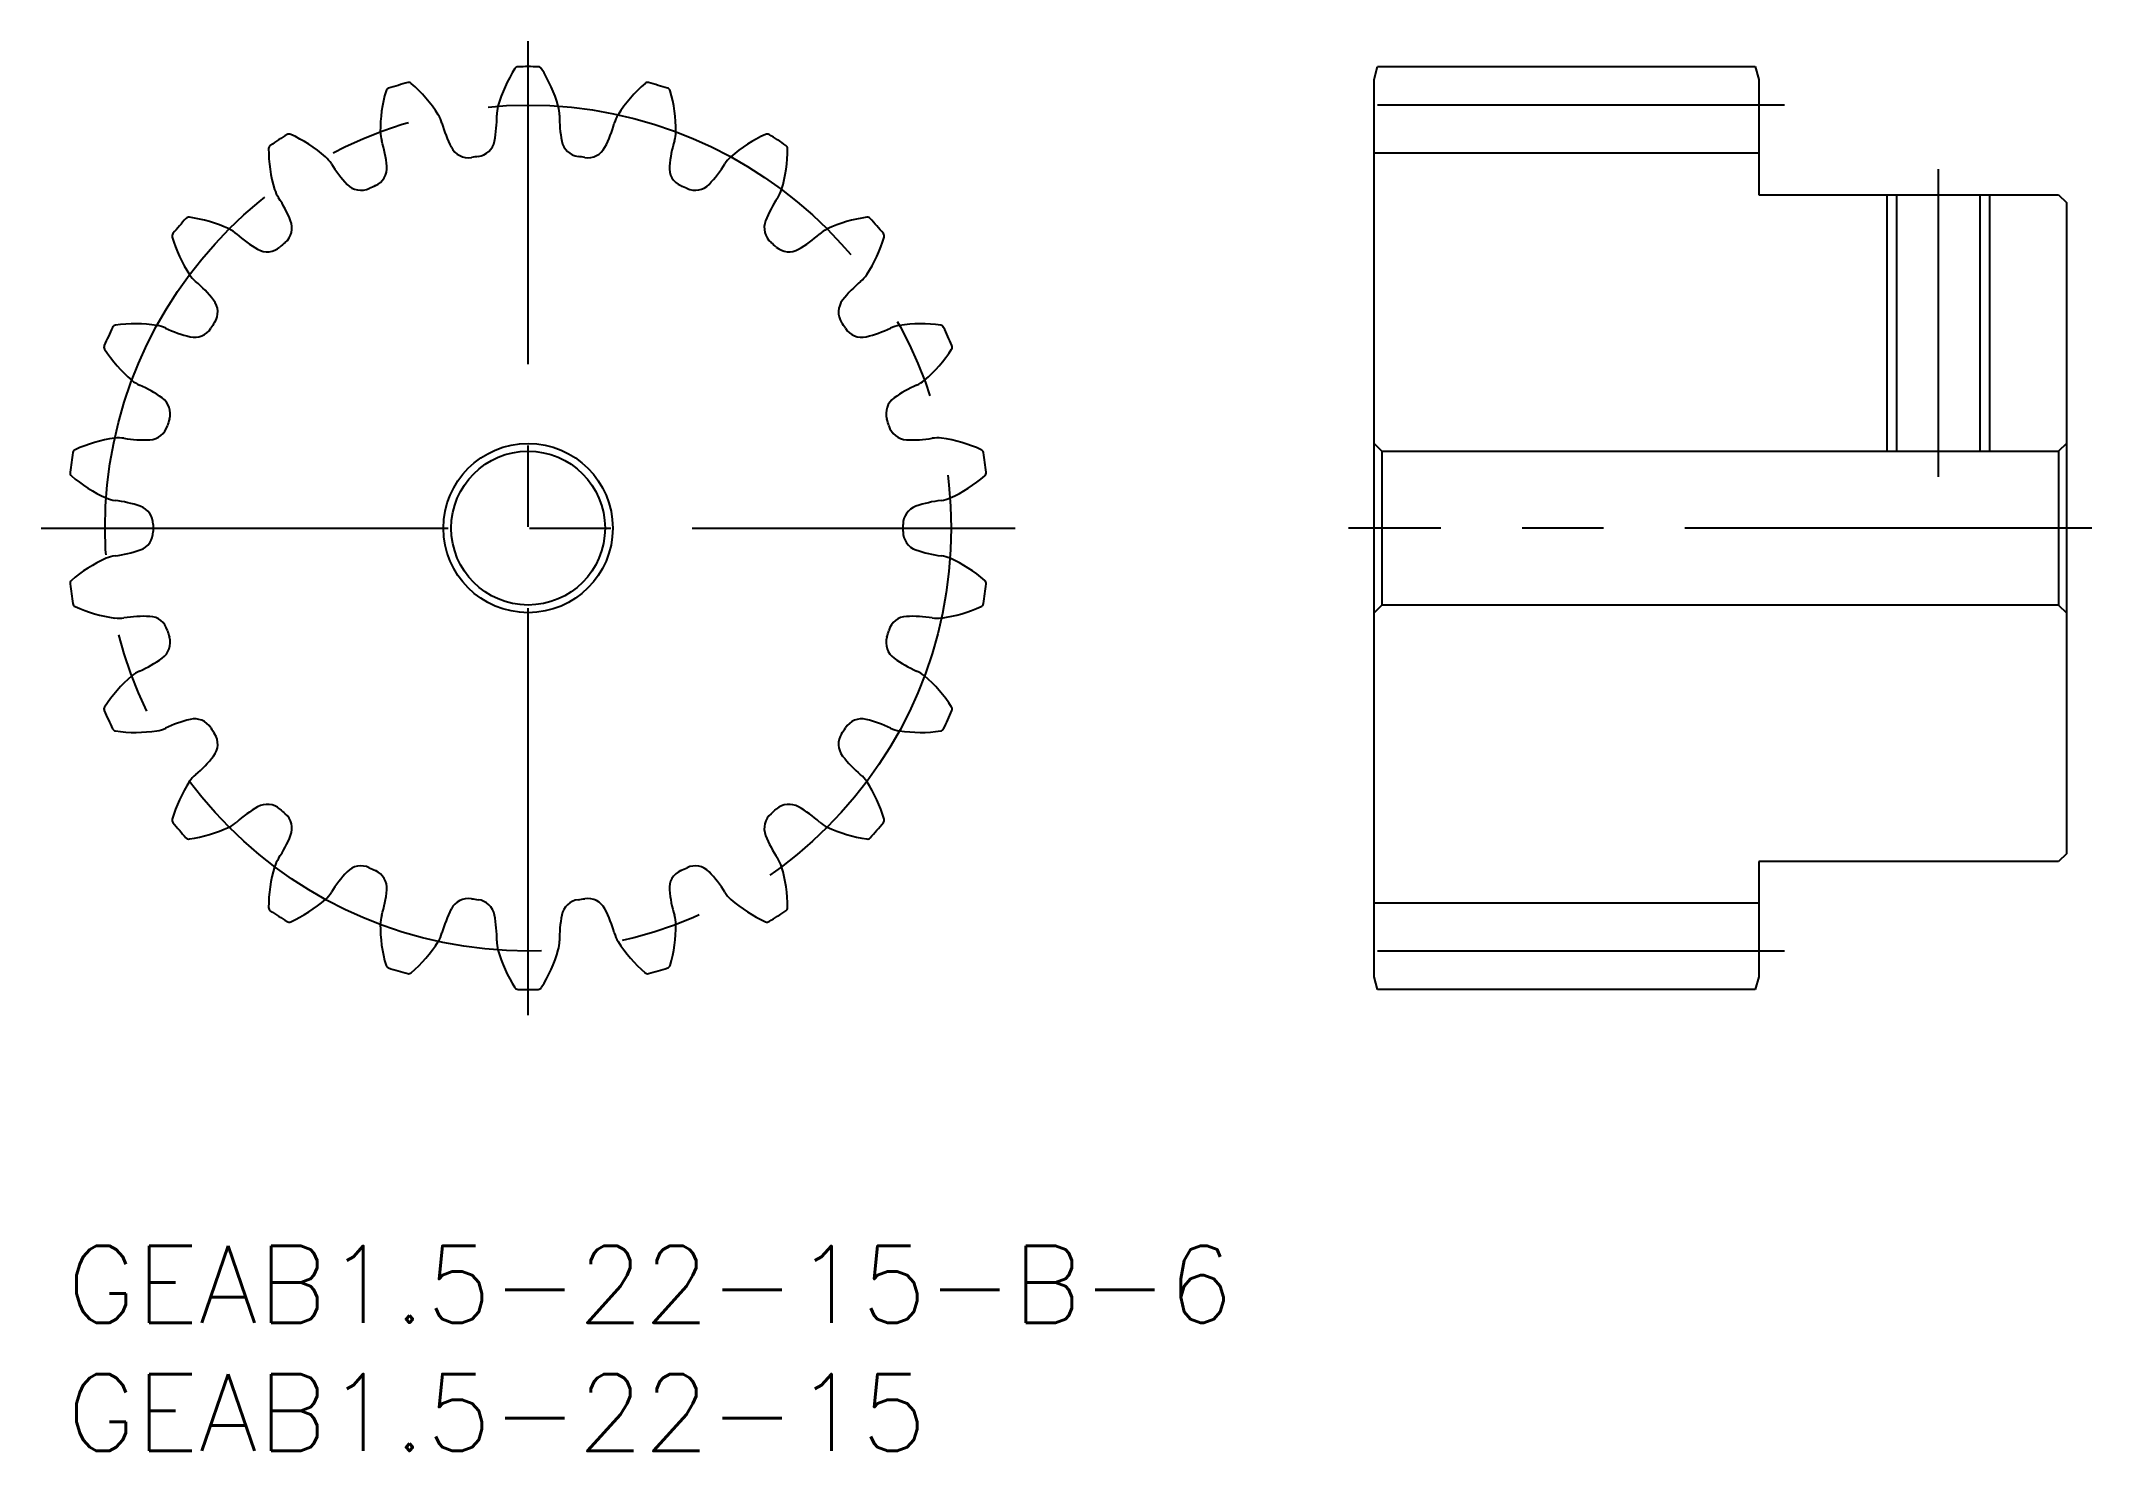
# Model space of a CAD drawing. Extents: x -1 to 79, y -8 to 47.
import ezdxf

# ---------------------------------------------------------------- set-up
doc = ezdxf.new("R2010")
doc.units = 0
doc.header["$LTSCALE"] = 0.5
doc.linetypes.add('CENTER', pattern=[50.8, 31.75, -6.35, 6.35, -6.35])
for name, color, linetype in [('MSM_CENTER', 1, 'CENTER'), ('MSM_CONTINUOUS', 7, 'CONTINUOUS'), ('MSM_NARROW', 5, 'CONTINUOUS'), ('MSM_PART_NUMBER', 7, 'CONTINUOUS')]:
    doc.layers.add(name, color=color, linetype=linetype)
doc.styles.get("Standard").update_dxf_attribs({"font": 'txt.shx', "height": 1, "bigfont": 'bigfont.shx'})

# ---------------------------------------------------------------- blocks, each defined once
blk = doc.blocks.new('*U3')
at = {"layer": 'MSM_PART_NUMBER'}
blk.add_text('GEAB1.5-22-15-B-6', height=3, dxfattribs=at).set_placement((0, -3))
blk = doc.blocks.new('*U4')
at = {"layer": 'MSM_PART_NUMBER'}
blk.add_text('GEAB1.5-22-15', height=3, dxfattribs=at).set_placement((0, -8))

msp = doc.modelspace()

# ---------------------------------------------------------------- linework, layer by layer
at = {"layer": 'MSM_CENTER'}
for p, q in [((18, 9), (18, 47)), ((67, 44.5), (50, 44.5)), ((73, 42), (73, 30)), ((-1, 28), (37, 28)), ((79, 28), (50, 28)), ((67, 11.5), (50, 11.5))]:
    msp.add_line(p, q, dxfattribs=at)
msp.add_circle((18, 28), 16.5, dxfattribs=at)
at = {"layer": 'MSM_CONTINUOUS'}
for p, q in [((51, 45.5), (51.134, 46)), ((51.134, 46), (65.866, 46)), ((65.866, 46), (66, 45.5)), ((51, 10.5), (51, 45.5)), ((66, 45.5), (66, 41)), ((66, 42.625), (51, 42.625)), ((66, 41), (77.7, 41)), ((71.379, 41), (71.379, 31)), ((74.621, 41), (74.621, 31)), ((77.7, 41), (78, 40.7)), ((78, 40.7), (78, 15.3)), ((51.3, 31), (51, 31.3)), ((78, 31.3), (77.7, 31)), ((51.3, 31), (51.3, 25)), ((51.3, 31), (77.7, 31)), ((77.7, 31), (77.7, 25)), ((51, 24.7), (51.3, 25)), ((77.7, 25), (51.3, 25)), ((77.7, 25), (78, 24.7)), ((78, 15.3), (77.7, 15)), ((66, 15), (66, 10.5)), ((77.7, 15), (66, 15)), ((66, 13.375), (51, 13.375)), ((51.134, 10), (51, 10.5)), ((66, 10.5), (65.866, 10)), ((65.866, 10), (51.134, 10))]:
    msp.add_line(p, q, dxfattribs=at)
for radius in [3.3, 3]:
    msp.add_circle((18, 28), radius, dxfattribs=at)
for centre, radius, start, end in [((22.112, 42.95), 5.5, 147.234, 164.09091), ((17.613, 45.846), 0.15, 91.24073, 147.234), ((18, 28), 18, 88.75927, 91.24073), ((18.387, 45.846), 0.15, 32.766, 88.75926), ((13.888, 42.95), 5.5, 15.90909, 32.766), ((17.734, 43.503), 5.5, 163.59763, 180.45454), ((12.601, 45.014), 0.15, 107.60437, 163.59763), ((18, 28), 18, 105.12291, 107.60437), ((13.343, 45.232), 0.15, 49.12964, 105.12291), ((9.842, 41.186), 5.5, 32.27273, 49.12964), ((26.158, 41.186), 5.5, 130.87036, 147.72727), ((22.657, 45.232), 0.15, 74.87697, 130.87036), ((18, 28), 18, 72.39563, 74.87709), ((23.399, 45.014), 0.15, 16.40237, 72.39563), ((18.266, 43.503), 5.5, 359.54545, 16.40237), ((13.458, 43.469), 1.224, 15.40301, 32.2728), ((11.888, 44.02), 4.889, 349.11012, 0.96068), ((18, 44.122), 1.224, 164.09084, 180.96062), ((18, 44.122), 1.224, 359.03938, 15.90916), ((24.112, 44.02), 4.889, 179.03932, 190.88988), ((22.542, 43.469), 1.224, 147.72721, 164.59699), ((18, 28), 18, 121.48654, 123.968), ((8.677, 43.222), 0.15, 65.49328, 121.48655), ((6.458, 38.354), 5.5, 48.63636, 65.49328), ((13.458, 43.469), 1.224, 180.45447, 197.32426), ((19.351, 45.093), 4.889, 195.40296, 207.25351), ((16.649, 45.093), 4.889, 332.74649, 344.59704), ((22.542, 43.469), 1.224, 342.67574, 359.54552), ((29.542, 38.354), 5.5, 114.50672, 131.36364), ((27.323, 43.222), 0.15, 58.51346, 114.50672), ((18, 28), 18, 56.032, 58.51346), ((8.027, 42.804), 0.15, 123.968, 179.96127), ((13.377, 42.8), 5.5, 179.96127, 196.81818), ((9.284, 41.563), 1.224, 31.76665, 48.63643), ((7.622, 41.649), 4.889, 5.47376, 17.32432), ((15.672, 43.198), 0.75, 207.25351, 278.71021), ((18, 28), 14.625, 97.65342, 98.71021), ((15.952, 43.238), 0.75, 277.65344, 349.11013), ((20.048, 43.238), 0.75, 190.88987, 262.34658), ((18, 28), 14.625, 81.28979, 82.34658), ((20.328, 43.198), 0.75, 261.28981, 332.74649), ((28.378, 41.649), 4.889, 162.67568, 174.52624), ((26.716, 41.563), 1.224, 131.36357, 148.23335), ((22.623, 42.8), 5.5, 343.18182, 0.03873), ((27.973, 42.804), 0.15, 0.03873, 56.032), ((14.481, 44.781), 4.889, 211.76659, 223.61715), ((11.742, 42.044), 0.75, 294.01707, 5.47377), ((24.258, 42.044), 0.75, 174.52623, 245.98294), ((21.519, 44.781), 4.889, 316.38285, 328.23341), ((9.284, 41.563), 1.224, 196.81811, 213.6879), ((4.197, 38.172), 4.889, 21.8374, 33.68795), ((11.484, 41.926), 0.75, 223.61714, 295.07385), ((18, 28), 14.625, 114.01706, 115.07385), ((18, 28), 14.625, 64.92615, 65.98294), ((24.516, 41.926), 0.75, 244.92617, 316.38286), ((31.803, 38.172), 4.889, 146.31205, 158.1626), ((26.716, 41.563), 1.224, 326.3121, 343.18188), ((18, 28), 18, 137.85018, 140.33164), ((4.766, 39.979), 0.15, 81.85691, 137.85018), ((4.008, 34.683), 5.5, 65, 81.85691), ((31.992, 34.683), 5.5, 98.14309, 115), ((31.234, 39.979), 0.15, 42.14982, 98.14309), ((18, 28), 18, 39.66836, 42.14982), ((4.26, 39.394), 0.15, 140.33164, 196.32491), ((9.394, 40.898), 5.5, 196.32491, 213.18182), ((5.815, 38.558), 1.224, 48.13029, 65.00007), ((9.895, 43.11), 4.889, 228.13023, 239.98079), ((8.039, 39.712), 0.75, 310.38071, 21.8374), ((27.961, 39.712), 0.75, 158.1626, 229.6193), ((26.105, 43.11), 4.889, 300.01921, 311.86977), ((30.185, 38.558), 1.224, 114.99993, 131.86971), ((26.606, 40.898), 5.5, 326.81818, 343.67509), ((31.74, 39.394), 0.15, 343.67509, 39.66836), ((7.825, 39.526), 0.75, 239.98078, 311.43748), ((18, 28), 14.625, 130.3807, 131.43748), ((18, 28), 14.625, 48.56251, 49.6193), ((28.175, 39.526), 0.75, 228.56253, 300.01922), ((5.815, 38.558), 1.224, 213.18175, 230.05153), ((1.89, 33.872), 4.889, 38.20103, 50.05159), ((34.11, 33.872), 4.889, 129.94841, 141.79897), ((30.185, 38.558), 1.224, 309.94847, 326.81825), ((5.143, 36.431), 0.75, 326.74435, 38.20104), ((30.857, 36.431), 0.75, 141.79896, 213.25567), ((18, 28), 14.625, 146.74433, 147.80112), ((18, 28), 14.625, 32.19888, 33.25567), ((18, 28), 18, 154.21381, 156.69528), ((1.927, 35.765), 0.15, 98.22055, 154.21381), ((2.692, 30.47), 5.5, 81.36364, 98.22055), ((3.335, 34.698), 1.224, 64.49392, 81.3637), ((5.967, 40.215), 4.889, 244.49387, 256.34442), ((4.99, 36.193), 0.75, 256.34442, 327.80112), ((31.01, 36.193), 0.75, 212.1989, 283.65558), ((30.033, 40.215), 4.889, 283.65558, 295.50613), ((32.665, 34.698), 1.224, 98.6363, 115.50608), ((33.308, 30.47), 5.5, 81.77945, 98.63636), ((34.073, 35.765), 0.15, 25.78619, 81.77945), ((18, 28), 18, 23.30472, 25.78619), ((1.606, 35.062), 0.15, 156.69528, 212.68854), ((6.109, 37.951), 5.5, 212.68854, 229.54545), ((29.891, 37.951), 5.5, 310.45455, 327.31146), ((34.394, 35.062), 0.15, 327.31146, 23.30472), ((3.335, 34.698), 1.224, 229.54538, 246.41517), ((32.665, 34.698), 1.224, 293.58483, 310.45461), ((0.889, 29.095), 4.889, 54.56467, 66.41523), ((3.288, 32.467), 0.75, 343.10798, 54.56467), ((32.712, 32.467), 0.75, 125.43533, 196.89203), ((35.111, 29.095), 4.889, 113.58477, 125.43533), ((18, 28), 14.625, 163.10797, 164.16476), ((18, 28), 14.625, 15.83524, 16.89203), ((2.617, 26.057), 5.5, 97.72727, 114.58418), ((2.042, 30.294), 1.224, 80.85756, 97.72734), ((3.013, 36.33), 4.889, 260.8575, 272.70806), ((3.208, 32.195), 0.75, 272.70805, 344.16476), ((32.792, 32.195), 0.75, 195.83526, 267.29195), ((32.987, 36.33), 4.889, 267.29194, 279.1425), ((33.958, 30.294), 1.224, 82.27266, 99.14244), ((33.383, 26.057), 5.5, 65.41582, 82.27273), ((18, 28), 18, 170.57745, 173.05891), ((0.391, 30.922), 0.15, 114.58418, 170.57744), ((35.609, 30.922), 0.15, 9.42242, 65.41582), ((18, 28), 18, 6.94109, 9.42255), ((0.281, 30.157), 0.15, 173.05891, 229.05218), ((3.787, 34.198), 5.5, 229.05218, 245.90909), ((32.213, 34.198), 5.5, 294.09091, 310.94782), ((35.719, 30.157), 0.15, 310.94782, 6.94109), ((2.042, 30.294), 1.224, 245.90903, 262.7788), ((1.273, 24.23), 4.889, 70.9283, 82.77886), ((2.626, 28.142), 0.75, 359.47162, 70.92831), ((33.374, 28.142), 0.75, 109.07169, 180.52839), ((34.727, 24.23), 4.889, 97.22114, 109.0717), ((33.958, 30.294), 1.224, 277.2212, 294.09097), ((18, 28), 14.625, 179.47161, 180.52839), ((18, 28), 14.625, 359.47161, 0.52839), ((2.626, 27.858), 0.75, 289.07169, 0.52839), ((33.374, 27.858), 0.75, 179.47162, 250.92831), ((3.787, 21.802), 5.5, 114.09091, 130.94782), ((2.042, 25.706), 1.224, 97.2212, 114.09097), ((1.273, 31.77), 4.889, 277.22114, 289.0717), ((34.727, 31.77), 4.889, 250.9283, 262.77886), ((33.958, 25.706), 1.224, 65.90903, 82.7788), ((32.213, 21.802), 5.5, 49.05218, 65.90909), ((0.281, 25.843), 0.15, 130.94782, 186.94109), ((18, 28), 18, 186.94109, 189.42255), ((18, 28), 18, 350.57745, 353.05891), ((35.719, 25.843), 0.15, 353.05878, 49.05218), ((0.391, 25.078), 0.15, 189.42255, 245.41582), ((2.617, 29.943), 5.5, 245.41582, 262.27273), ((33.383, 29.943), 5.5, 277.72727, 294.58418), ((35.609, 25.078), 0.15, 294.58418, 350.57745), ((2.042, 25.706), 1.224, 262.27266, 279.14244), ((3.013, 19.67), 4.889, 87.29194, 99.1425), ((3.208, 23.805), 0.75, 15.83526, 87.29195), ((18, 28), 14.625, 195.83524, 196.89203), ((18, 28), 14.625, 343.10797, 344.16476), ((32.792, 23.805), 0.75, 92.70805, 164.16476), ((32.987, 19.67), 4.889, 80.8575, 92.70806), ((33.958, 25.706), 1.224, 260.85756, 277.72734), ((3.288, 23.533), 0.75, 305.43533, 16.89203), ((32.712, 23.533), 0.75, 163.10799, 234.56467), ((3.335, 21.302), 1.224, 113.58483, 130.45461), ((0.889, 26.905), 4.889, 293.58477, 305.43533), ((35.111, 26.905), 4.889, 234.56467, 246.41523), ((32.665, 21.302), 1.224, 49.54539, 66.41517), ((6.109, 18.049), 5.5, 130.45455, 147.31146), ((29.891, 18.049), 5.5, 32.68854, 49.54545), ((1.606, 20.938), 0.15, 147.31146, 203.30472), ((18, 28), 18, 203.30472, 205.78619), ((18, 28), 18, 334.21381, 336.69528), ((34.394, 20.938), 0.15, 336.69515, 32.68854), ((1.927, 20.235), 0.15, 205.78619, 261.77945), ((2.692, 25.53), 5.5, 261.77945, 278.63636), ((3.335, 21.302), 1.224, 278.6363, 295.50608), ((5.967, 15.785), 4.889, 103.65558, 115.50613), ((4.99, 19.807), 0.75, 32.19889, 103.65558), ((18, 28), 14.625, 212.19888, 213.25567), ((18, 28), 14.625, 326.74433, 327.80112), ((31.01, 19.807), 0.75, 76.34442, 147.80112), ((30.033, 15.785), 4.889, 64.49387, 76.34442), ((32.665, 21.302), 1.224, 244.49392, 261.3637), ((33.308, 25.53), 5.5, 261.36364, 278.22055), ((34.073, 20.235), 0.15, 278.22055, 334.21381), ((5.143, 19.569), 0.75, 321.79896, 33.25567), ((30.857, 19.569), 0.75, 146.74435, 218.20104), ((1.89, 22.128), 4.889, 309.94841, 321.79897), ((34.11, 22.128), 4.889, 218.20103, 230.05159), ((9.394, 15.102), 5.5, 146.81818, 163.67509), ((5.815, 17.442), 1.224, 129.94847, 146.81825), ((30.185, 17.442), 1.224, 33.18175, 50.05153), ((26.606, 15.102), 5.5, 16.32491, 33.18182), ((9.895, 12.89), 4.889, 120.01921, 131.86977), ((7.825, 16.474), 0.75, 48.56253, 120.01922), ((18, 28), 14.625, 228.56251, 229.6193), ((8.039, 16.288), 0.75, 338.1626, 49.6193), ((27.961, 16.288), 0.75, 130.38071, 201.8374), ((18, 28), 14.625, 310.3807, 311.43748), ((28.175, 16.474), 0.75, 59.98078, 131.43748), ((26.105, 12.89), 4.889, 48.13023, 59.98079), ((4.26, 16.606), 0.15, 163.67509, 219.66836), ((18, 28), 18, 219.66836, 222.14982), ((4.008, 21.317), 5.5, 278.14309, 295), ((5.815, 17.442), 1.224, 294.99993, 311.86971), ((4.197, 17.828), 4.889, 326.31205, 338.1626), ((31.803, 17.828), 4.889, 201.8374, 213.68795), ((30.185, 17.442), 1.224, 228.13029, 245.00007), ((31.992, 21.317), 5.5, 245, 261.85691), ((18, 28), 18, 317.85018, 320.33164), ((31.74, 16.606), 0.15, 320.33151, 16.32491), ((4.766, 16.021), 0.15, 222.14982, 278.14309), ((31.234, 16.021), 0.15, 261.85691, 317.85018), ((13.377, 13.2), 5.5, 163.18182, 180.03873), ((9.284, 14.437), 1.224, 146.3121, 163.18188), ((14.481, 11.219), 4.889, 136.38285, 148.23341), ((11.484, 14.074), 0.75, 64.92617, 136.38286), ((18, 28), 14.625, 244.92615, 245.98294), ((11.742, 13.956), 0.75, 354.52623, 65.98294), ((24.258, 13.956), 0.75, 114.01708, 185.47377), ((18, 28), 14.625, 294.01706, 295.07385), ((24.516, 14.074), 0.75, 43.61714, 115.07385), ((21.519, 11.219), 4.889, 31.76659, 43.61715), ((26.716, 14.437), 1.224, 16.81812, 33.6879), ((22.623, 13.2), 5.5, 359.96127, 16.81818), ((9.284, 14.437), 1.224, 311.36357, 328.23335), ((7.622, 14.351), 4.889, 342.67568, 354.52624), ((28.378, 14.351), 4.889, 185.47376, 197.32432), ((26.716, 14.437), 1.224, 211.76665, 228.63643), ((8.027, 13.196), 0.15, 180.03873, 236.032), ((18, 28), 18, 236.032, 238.51346), ((6.458, 17.646), 5.5, 294.50672, 311.36364), ((13.458, 12.531), 1.224, 162.67574, 179.54552), ((19.351, 10.907), 4.889, 152.74649, 164.59704), ((15.672, 12.802), 0.75, 81.2898, 152.74649), ((18, 28), 14.625, 261.28979, 262.34658), ((15.952, 12.762), 0.75, 10.88987, 82.34658), ((11.888, 11.98), 4.889, 359.03932, 10.88988), ((24.112, 11.98), 4.889, 169.11012, 180.96068), ((20.048, 12.762), 0.75, 97.65344, 169.11013), ((18, 28), 14.625, 277.65342, 278.71021), ((20.328, 12.802), 0.75, 27.25351, 98.71021), ((16.649, 10.907), 4.889, 15.40296, 27.25351), ((22.542, 12.531), 1.224, 0.45448, 17.32426), ((29.542, 17.646), 5.5, 228.63636, 245.49328), ((18, 28), 18, 301.48654, 303.968), ((27.973, 13.196), 0.15, 303.96787, 359.96127), ((8.677, 12.778), 0.15, 238.51346, 294.50672), ((17.734, 12.497), 5.5, 179.54545, 196.40237), ((13.458, 12.531), 1.224, 327.72721, 344.59699), ((22.542, 12.531), 1.224, 195.40301, 212.27279), ((18.266, 12.497), 5.5, 343.59763, 0.45455), ((27.323, 12.778), 0.15, 245.49328, 301.48654), ((9.842, 14.814), 5.5, 310.87036, 327.72727), ((18, 11.878), 1.224, 179.03938, 195.90916), ((22.112, 13.05), 5.5, 195.90909, 212.766), ((13.888, 13.05), 5.5, 327.234, 344.09091), ((18, 11.878), 1.224, 344.09084, 0.96062), ((26.158, 14.814), 5.5, 212.27273, 229.12964), ((12.601, 10.986), 0.15, 196.40237, 252.39563), ((18, 28), 18, 252.39563, 254.87709), ((13.343, 10.768), 0.15, 254.87709, 310.87036), ((22.657, 10.768), 0.15, 229.12964, 285.12291), ((18, 28), 18, 285.12291, 287.60437), ((23.399, 10.986), 0.15, 287.60424, 343.59763), ((17.613, 10.154), 0.15, 212.766, 268.75927), ((18, 28), 18, 268.75927, 271.24073), ((18.387, 10.154), 0.15, 271.24073, 327.234)]:
    msp.add_arc(centre, radius, start, end, dxfattribs=at)
at = {"layer": 'MSM_NARROW'}
for p, q in [((71, 41), (71, 31)), ((75, 41), (75, 31))]:
    msp.add_line(p, q, dxfattribs=at)

# ---------------------------------------------------------------- block references
at = {"layer": 'MSM_CONTINUOUS'}
for name in ['*U3', '*U4']:
    msp.add_blockref(name, (0, 0), dxfattribs=at)

doc.saveas('drawing.dxf')
